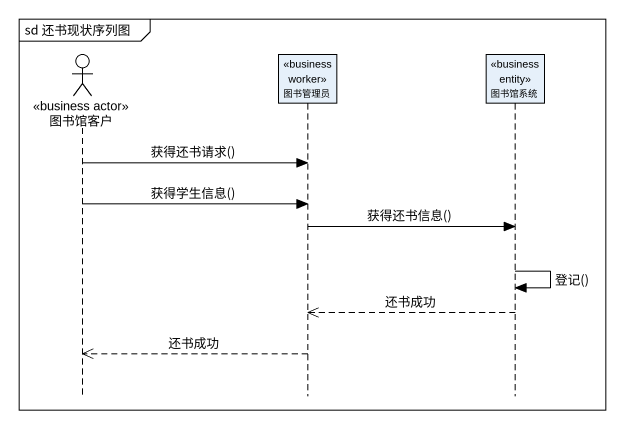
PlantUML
@startuml
mainframe sd 还书现状序列图
hide footbox
actor 图书馆客户 <<business actor>>
participant 图书管理员 <<business worker>>
participant 图书馆系统 <<business entity>>

图书馆客户 -> 图书管理员 : 获得还书请求()
图书馆客户 -> 图书管理员 : 获得学生信息()
图书管理员 -> 图书馆系统 : 获得还书信息()
图书馆系统 -> 图书馆系统 : 登记()
图书馆系统 -->> 图书管理员 : 还书成功
图书管理员 -->> 图书馆客户 : 还书成功
@enduml
